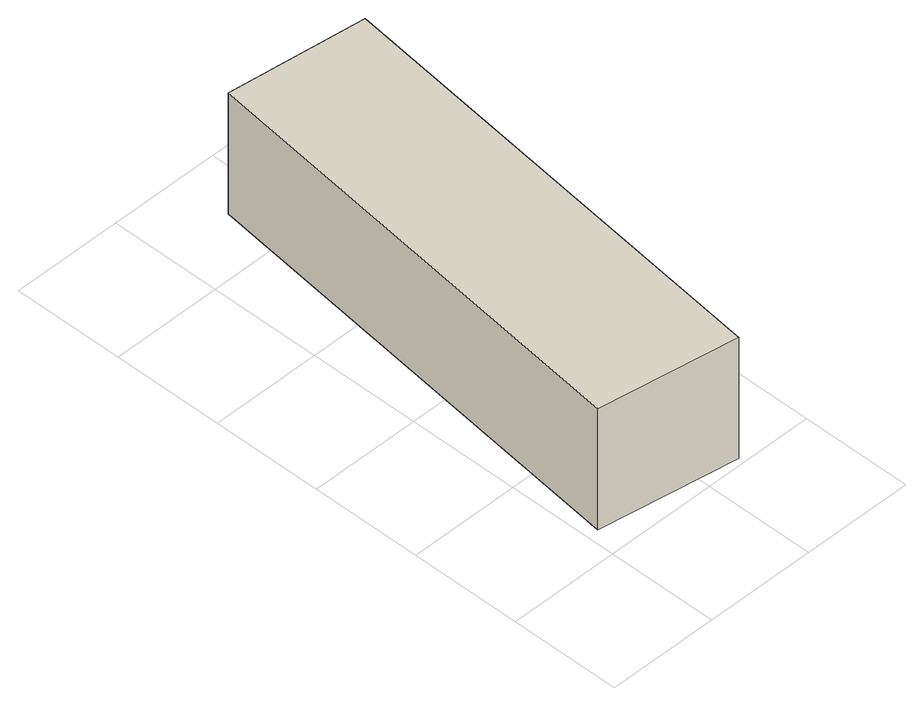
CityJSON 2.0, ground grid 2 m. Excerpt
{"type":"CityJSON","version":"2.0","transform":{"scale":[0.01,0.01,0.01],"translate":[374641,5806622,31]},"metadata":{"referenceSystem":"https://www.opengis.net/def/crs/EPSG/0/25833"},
"CityObjects":{
"building1":{"type":"Building","attributes":{"Gemeindeschluessel":"11000006","BezugspunktDach":"2200","function":"31001_1313","measuredHeight":2.38,"storeysAboveGround":1},"address":[{"country":"Germany","locality":"Berlin","thoroughfareNumber":"25 (1)","thoroughfareName":"Kremnitzufer"}],"geometry":[{"type":"Solid","lod":"1","boundaries":[[[[0,1,2,3]],[[4,5,6,7]],[[4,7,3,2]],[[5,4,2,1]],[[6,5,1,0]],[[7,6,0,3]]]]}]}
},
"vertices":[
[272,11,256],[378,867,256],[128,898,256],[22,50,256],[128,898,18],[378,867,18],[272,11,18],[22,50,18]
]}
